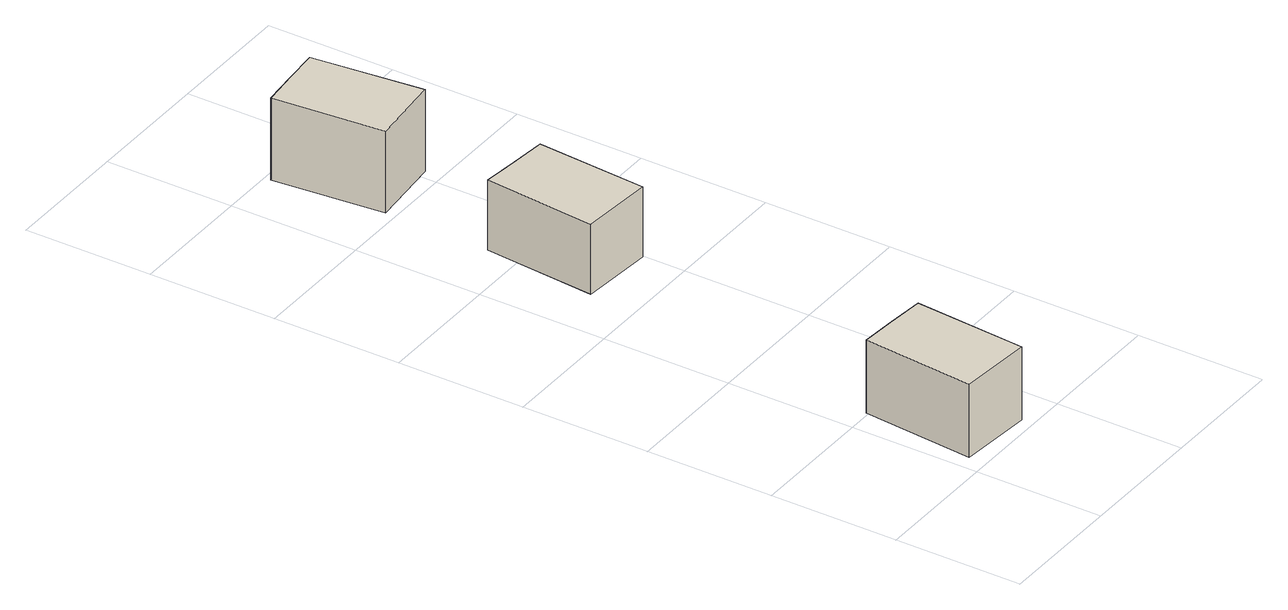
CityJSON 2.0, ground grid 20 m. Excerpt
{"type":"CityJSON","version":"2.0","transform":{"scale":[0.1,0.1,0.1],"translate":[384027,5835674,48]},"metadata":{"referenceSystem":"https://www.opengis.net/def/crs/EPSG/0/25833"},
"CityObjects":{
"building1":{"type":"Building","attributes":{"Gemeindeschluessel":"11000012","BezugspunktDach":"2200","function":"31001_1010","measuredHeight":15.92,"storeysAboveGround":3},"address":[{"country":"Germany","locality":"Berlin","thoroughfareNumber":"13","thoroughfareName":"Invalidensiedlung"}],"geometry":[{"type":"Solid","lod":"1","boundaries":[[[[0,1,2,3,4]],[[5,6,7,8,9]],[[5,9,4,3]],[[6,5,3,2]],[[7,6,2,1]],[[8,7,1,0]],[[9,8,0,4]]]]}]},
"building2":{"type":"Building","attributes":{"Gemeindeschluessel":"11000012","BezugspunktDach":"2200","function":"31001_1010","measuredHeight":14.11,"storeysAboveGround":3},"address":[{"country":"Germany","locality":"Berlin","thoroughfareNumber":"7","thoroughfareName":"Invalidensiedlung"}],"geometry":[{"type":"Solid","lod":"1","boundaries":[[[[10,11,12,13,14]],[[15,16,17,18,19]],[[15,19,14,13]],[[16,15,13,12]],[[17,16,12,11]],[[18,17,11,10]],[[19,18,10,14]]]]}]},
"building3":{"type":"Building","attributes":{"Gemeindeschluessel":"11000012","BezugspunktDach":"2200","function":"31001_1010","measuredHeight":16.59,"storeysAboveGround":3},"address":[{"country":"Germany","locality":"Berlin","thoroughfareNumber":"5","thoroughfareName":"Invalidensiedlung"}],"geometry":[{"type":"Solid","lod":"1","boundaries":[[[[20,21,22,23,24]],[[25,26,27,28,29]],[[25,29,24,23]],[[26,25,23,22]],[[27,26,22,21]],[[28,27,21,20]],[[29,28,20,24]]]]}]}
},
"vertices":[
[123,7,139],[137,183,139],[80,188,139],[23,192,139],[7,16,139],[23,192,21],[80,188,21],[137,183,21],[123,7,21],[7,16,21],
[182,655,133],[195,829,133],[139,834,133],[82,840,133],[67,664,133],[82,840,20],[139,834,20],[195,829,20],[182,655,20],[67,664,20],
[100,1016,139],[215,1027,139],[197,1201,139],[141,1196,139],[84,1190,139],[141,1196,7],[197,1201,7],[215,1027,7],[100,1016,7],[84,1190,7]
]}
